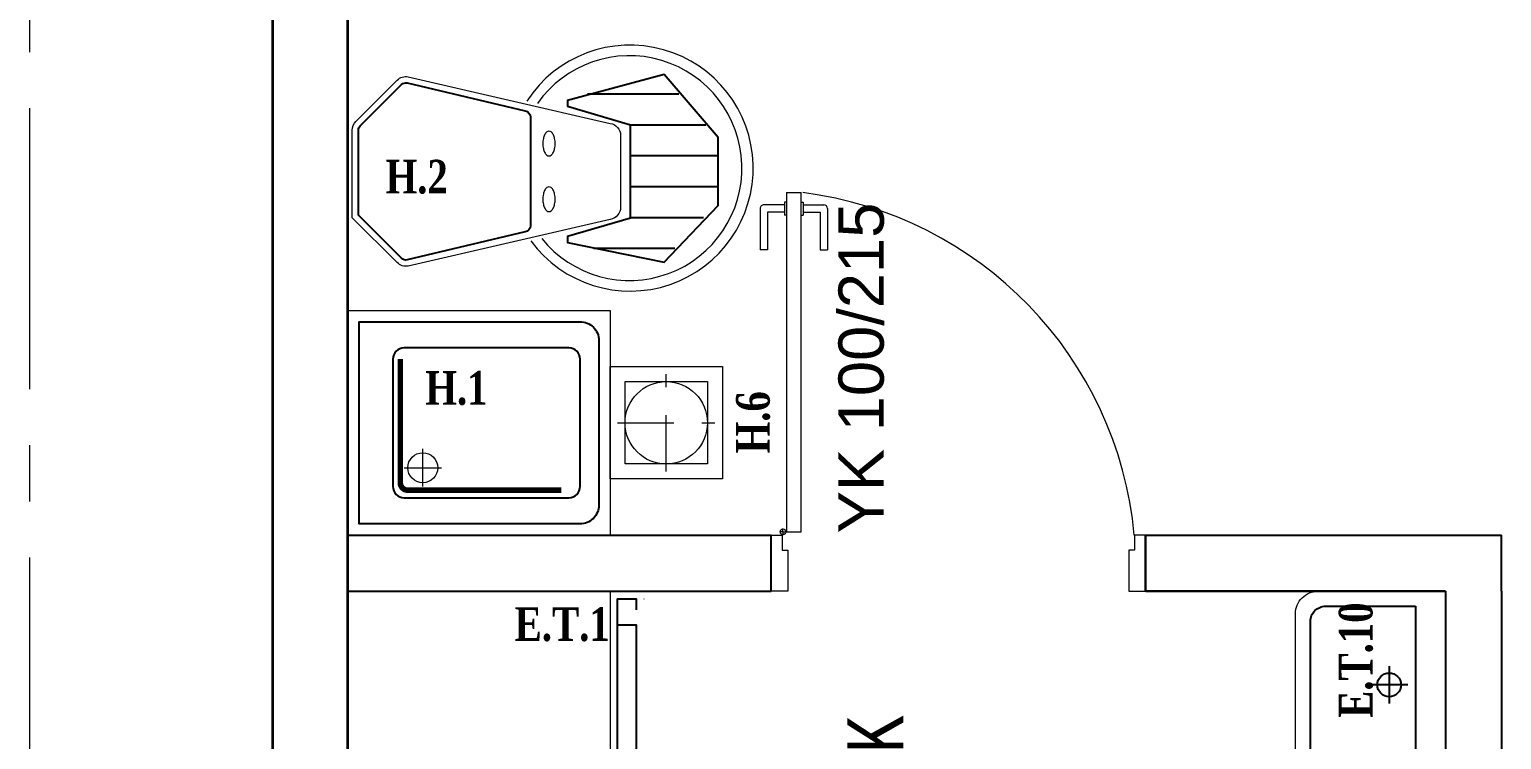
# Model space of a CAD drawing. Header units: millimetres. Extents: x 33350 to 35310, y -217097 to -211540.
# Drawn here: x 33568.5 to 33961.5, y -214308.7 to -214119 of the extents above; entities that cross this region are included whole.
import ezdxf
from ezdxf.enums import TextEntityAlignment as Align

# ---------------------------------------------------------------- set-up
doc = ezdxf.new("R2010")
doc.units = ezdxf.units.MM
doc.header["$LTSCALE"] = 60
doc.header["$MEASUREMENT"] = 0
for name, pattern in [('CENTER', [2, 1.25, -0.25, 0.25, -0.25]), ('DASHED2', [0.375, 0.25, -0.125]), ('DOT', [6.35, 0, -6.35])]:
    doc.linetypes.add(name, pattern=pattern)
for name, color, linetype, lineweight in [('-DWG_ANA', 7, 'Continuous', 0), ('-DWG_DETAY1', 7, 'Continuous', 25), ('-DWG_DETAY2', 7, 'Continuous', 15), ('-DWG_DETAY4', 7, 'DOT', 18), ('_AR TEFRİS_Pen_No__116', 121, 'Continuous', 13), ('M-DU-01', 134, 'Continuous', 35), ('M-SB-AKS-02', 15, 'CENTER', 18), ('M-SB-YZ-01', 255, 'Continuous', 20), ('NO', 7, 'Continuous', 0), ('PLAN', 253, 'Continuous', 0), ('yerizg-a', 7, 'Continuous', 15), ('yerizg-b', 7, 'Continuous', 9)]:
    doc.layers.add(name, color=color, linetype=linetype, lineweight=lineweight)
for name, color, linetype in [('BL-E', 32, 'Continuous'), ('BL-H', 210, 'Continuous'), ('BL-S', 42, 'Continuous'), ('TEFRIŞ', 223, 'Continuous'), ('YRNO', 7, 'Continuous')]:
    doc.layers.add(name, color=color, linetype=linetype)
doc.styles.add('antet', font='monos.ttf', dxfattribs={"width": 0.8})
doc.styles.add('GENERATED_STYLE_3', font='arial.ttf')
doc.styles.add('ROMANS', font='ROMANSTW.SHX', dxfattribs={"width": 0.8})
doc.styles.add('TROMANS', font='ROMANSTW.SHX', dxfattribs={"width": 0.8})

# ---------------------------------------------------------------- blocks, each defined once
blk = doc.blocks.new('Y-SIFON')
at = {"layer": 'yerizg-a', "color": 0, "linetype": 'Continuous'}
blk.add_circle((0, 0), 11, dxfattribs=at)
at = {"layer": 'yerizg-b', "color": 0, "linetype": 'DASHED2'}
for points in [[(0, 13), (0, -13)], [(-13, 0), (13, 0)]]:
    blk.add_lwpolyline(points, dxfattribs=at)
blk = doc.blocks.new('1bs-yk33a')
at = {"layer": 'yerizg-a', "color": 0}
blk.add_lwpolyline([(0, 0), (30, 0), (30, -30), (0, -30)], close=True, dxfattribs=at)
at = {"layer": 'yerizg-b', "color": 0}
blk.add_lwpolyline([(4, -4), (26, -4), (26, -26), (4, -26)], close=True, dxfattribs=at)
at = {"layer": 'PLAN', "color": 0, "linetype": 'Continuous'}
blk.add_blockref('Y-SIFON', (15, -15), dxfattribs=at)
at = {"layer": 'YRNO', "linetype": 'Continuous', "style": 'ROMANS', "width": 0.8}
blk.add_attdef('YRNO', text='', height=10, dxfattribs=at).set_placement((16, -40), align=Align.MIDDLE)
blk = doc.blocks.new('E1N060')
at = {"layer": '-DWG_ANA', "color": 0}
blk.add_lwpolyline([(0, -70), (0, 0), (60, 0), (60, -70)], close=True, dxfattribs=at)
at = {"layer": '-DWG_DETAY1', "color": 0}
for points in [[(3, -62), (3, -3), (57, -3), (57, -62, -0.414214), (52, -67), (8, -67, -0.414214)], [(10, -15), (10, -59, 0.414214), (13, -62), (47, -62, 0.414214), (50, -59), (50, -15, 0.414214), (47, -12), (13, -12, 0.414214)]]:
    blk.add_lwpolyline(points, format="xyb", close=True, dxfattribs=at)
at = {"layer": '-DWG_DETAY2', "color": 0, "const_width": 1.5}
blk.add_lwpolyline([(12, -57), (12, -16, -0.414214), (14, -14), (47, -14)], format="xyb", dxfattribs=at)
at = {"layer": '-DWG_DETAY2', "color": 0}
for points in [[(18, -15), (18, -25)], [(13, -20), (23, -20)]]:
    blk.add_lwpolyline(points, dxfattribs=at)
blk.add_circle((18, -20), 4, dxfattribs=at)
at = {"layer": 'NO', "linetype": 'Continuous', "style": 'ROMANS', "width": 0.8}
blk.add_attdef('NO', text='', height=10, dxfattribs=at).set_placement((36, -49), align=Align.MIDDLE)
blk = doc.blocks.new('1DR-ISM75')
at = {"layer": '-DWG_ANA', "color": 0}
for points in [[(-12.1, 0), (11.28, 0, -0.198912), (13.62, -0.97), (24.65, -12, -0.242213), (25.57, -14.88), (13.11, -68.84, -0.366629), (9.85, -71.6), (-9.3, -71.6, -0.366629), (-12.56, -68.84), (-25.02, -14.88, -0.242213), (-24.1, -12), (-12.1, 0)], [(-18.27, -47.65, 3.20762), (19.06, -46.6, 3.027737)]]:
    blk.add_lwpolyline(points, format="xyb", dxfattribs=at)
at = {"layer": '-DWG_DETAY1', "color": 0}
blk.add_lwpolyline([(-11.42, -1.65), (11.28, -1.65, -0.198912), (12.45, -2.13), (23.48, -13.17, -0.242213), (23.94, -14.6), (16.43, -46.17, -0.366629), (14.8, -47.55), (-14.25, -47.55, -0.366629), (-15.88, -46.17), (-23.39, -14.6, -0.242213), (-22.93, -13.17)], format="xyb", close=True, dxfattribs=at)
for points in [[(-17.05, -57.45), (-18.7, -57.45), (-23.95, -83.25), (-8.8, -97.7), (9.35, -97.7), (26.15, -83.25), (19.25, -57.45), (17.6, -57.45)], [(-17.05, -57.45), (-12.1, -74.25), (12.65, -74.25), (17.6, -57.45)], [(20.9, -87.19), (20.9, -62.75)], [(-20.35, -86.05), (-20.35, -64.41)], [(-12.1, -93.75), (-12.1, -74.25)], [(-3.85, -97.7), (-3.85, -74.25)], [(4.4, -97.7), (4.4, -74.25)], [(12.65, -94.4), (12.65, -74.25)]]:
    blk.add_lwpolyline(points, dxfattribs=at)
at = {"layer": '-DWG_DETAY2', "color": 0}
blk.add_lwpolyline([(-17.61, -50.56, 2.997575), (18.42, -49.43)], format="xyb", dxfattribs=at)
for points in [[(-7.15, -50.85, 0.051099), (-8.48, -50.99, 0.064948), (-9.48, -51.33, 0.104203), (-10.25, -51.94, 0.174705), (-10.45, -52.5, 0.174705), (-10.25, -53.06, 0.104203), (-9.48, -53.67, 0.064948), (-8.48, -54.01, 0.051099), (-7.15, -54.15, 0.051099), (-5.82, -54.01, 0.064948), (-4.82, -53.67, 0.104203), (-4.05, -53.06, 0.174705), (-3.85, -52.5, 0.174705), (-4.05, -51.94, 0.104203), (-4.82, -51.33, 0.064948), (-5.82, -50.99, 0.051099)], [(7.7, -50.85, 0.051099), (6.37, -50.99, 0.064948), (5.37, -51.33, 0.104203), (4.6, -51.94, 0.174705), (4.4, -52.5, 0.174705), (4.6, -53.06, 0.104203), (5.37, -53.67, 0.064948), (6.37, -54.01, 0.051099), (7.7, -54.15, 0.051099), (9.03, -54.01, 0.064948), (10.03, -53.67, 0.104203), (10.8, -53.06, 0.174705), (11, -52.5, 0.174705), (10.8, -51.94, 0.104203), (10.03, -51.33, 0.064948), (9.03, -50.99, 0.051099)]]:
    blk.add_lwpolyline(points, format="xyb", close=True, dxfattribs=at)
at = {"layer": 'NO', "linetype": 'Continuous', "style": 'ROMANS', "width": 0.8}
blk.add_attdef('NO', text='', height=9, dxfattribs=at).set_placement((0.9, -10.42), align=Align.MIDDLE)
blk = doc.blocks.new('1fr-vn7r')
at = {"layer": '-DWG_ANA', "color": 0}
blk.add_lwpolyline([(0, 0), (0, -70), (70, -70), (70, 0)], close=True, dxfattribs=at)
at = {"layer": '-DWG_DETAY1', "color": 0}
blk.add_lwpolyline([(9, -72), (2, -72), (2, -77), (5, -77)], dxfattribs=at)
blk.add_lwpolyline([(68, -72), (9, -72), (9, -77), (68, -77)], close=True, dxfattribs=at)
at = {"layer": '-DWG_DETAY4', "color": 0}
blk.add_lwpolyline([(68, -79), (68, -143, -0.405364), (2.03, -79, -0.414214)], format="xyb", dxfattribs=at)
at = {"layer": 'NO', "linetype": 'Continuous', "style": 'ROMANS', "width": 0.8}
blk.add_attdef('NO', text='', height=10, dxfattribs=at).set_placement((48, -90), align=Align.MIDDLE)
blk = doc.blocks.new('EEN100')
at = {"layer": '-DWG_ANA', "color": 0}
blk.add_lwpolyline([(0, 0), (50, 0), (50, -34, -0.414214), (44, -40), (6, -40, -0.414214), (0, -34)], format="xyb", close=True, dxfattribs=at)
at = {"layer": '-DWG_DETAY1', "color": 0}
blk.add_lwpolyline([(4, -8), (46, -8), (46, -32, -0.414214), (42, -36), (8, -36, -0.414214), (4, -32)], format="xyb", close=True, dxfattribs=at)
for points in [[(25, -10), (25, -20)], [(20, -15), (30, -15)]]:
    blk.add_lwpolyline(points, dxfattribs=at)
blk.add_circle((25, -15), 3.16, dxfattribs=at)
at = {"layer": 'NO', "linetype": 'Continuous', "style": 'ROMANS', "width": 0.8}
blk.add_attdef('NO', text='', height=10, dxfattribs=at).set_placement((24.5, -50), align=Align.MIDDLE)
blk = doc.blocks.new('K110')
at = {"layer": '_AR TEFRİS_Pen_No__116', "color": 252, "linetype": 'Continuous'}
for p, q in [((69468.31, 42945.3), (69463.81, 42945.3)), ((69468.31, 42934.3), (69468.31, 42945.3)), ((69559.31, 42945.3), (69563.81, 42945.3)), ((69559.31, 42934.3), (69559.31, 42945.3)), ((69563.81, 42930.3), (69563.81, 42945.3)), ((69563.81, 42945.3), (69563.81, 42934.05)), ((69466.81, 42930.3), (69466.81, 42934.3)), ((69466.81, 42934.3), (69468.31, 42934.3)), ((69560.81, 42934.3), (69559.31, 42934.3)), ((69560.81, 42930.3), (69560.81, 42934.3)), ((69463.81, 42930.3), (69466.81, 42930.3)), ((69555.73, 42929.38), (69555.73, 42838.82)), ((69559.73, 42929.38), (69555.73, 42929.38)), ((69559.73, 42838.82), (69559.73, 42929.38)), ((69560.63, 42929.4), (69559.75, 42929.4)), ((69560.63, 42929.4), (69560.63, 42930.3)), ((69560.63, 42929.4), (69561.51, 42929.4)), ((69560.63, 42929.4), (69560.63, 42928.5)), ((69563.81, 42930.3), (69560.81, 42930.3)), ((69550.73, 42854.07), (69548.73, 42854.07)), ((69548.73, 42843.07), (69548.73, 42854.07)), ((69550.73, 42844.07), (69550.73, 42854.07)), ((69564.73, 42854.07), (69566.73, 42854.07)), ((69564.73, 42844.07), (69564.73, 42854.07)), ((69566.73, 42843.07), (69566.73, 42854.07)), ((69555.23, 42844.07), (69550.73, 42844.07)), ((69555.73, 42844.82), (69555.23, 42844.82)), ((69555.23, 42841.32), (69555.23, 42844.82)), ((69559.73, 42844.82), (69560.23, 42844.82)), ((69560.23, 42841.32), (69560.23, 42844.82)), ((69560.23, 42844.07), (69564.73, 42844.07)), ((69555.23, 42842.07), (69549.73, 42842.07)), ((69555.73, 42841.32), (69555.23, 42841.32)), ((69559.73, 42841.32), (69560.23, 42841.32)), ((69560.23, 42842.07), (69565.73, 42842.07)), ((69559.73, 42838.82), (69555.73, 42838.82))]:
    blk.add_line(p, q, dxfattribs=at)
blk.add_circle((69560.63, 42929.4), 0.75, dxfattribs=at)
for centre, radius, start, end in [((69568, 42939.62), 101.59, 185.2675, 262.8455), ((69549.73, 42843.07), 1, 180, 270), ((69565.73, 42843.07), 1, 270, 0)]:
    blk.add_arc(centre, radius, start, end, dxfattribs=at)
at = {"layer": 'BL-S'}
blk.add_line((69463.81, 42945.3), (69463.81, 42930.3), dxfattribs=at)
at = {"layer": '_AR TEFRİS_Pen_No__116', "color": 252, "linetype": 'Continuous', "insert": (69545.82, 42841.49), "char_height": 12.096, "attachment_point": 3, "rotation": 270, "style": 'GENERATED_STYLE_3'}
blk.add_mtext('\\A1;{\\fArial TUR|b0|i0|c162|p34;YK 100/215}', dxfattribs=at)

msp = doc.modelspace()

# ---------------------------------------------------------------- linework, layer by layer
at = {"layer": 'M-DU-01'}
for points in [[(33633.51, -214764.09), (33633.51, -213924.09)], [(33653.51, -214764.09), (33653.51, -213924.09)]]:
    msp.add_lwpolyline(points, dxfattribs=at)
at = {"layer": 'M-SB-AKS-02'}
msp.add_line((33568.51, -211620.09), (33568.51, -217013.55), dxfattribs=at)
at = {"layer": 'TEFRIŞ'}
for p, q in [((33653.51, -214254.09), (33766.49, -214254.09)), ((33766.49, -214269.09), (33766.49, -214254.09)), ((33866.49, -214269.09), (33866.49, -214254.09)), ((33866.49, -214254.09), (33961.49, -214254.09)), ((33961.49, -214269.09), (33961.49, -214254.09)), ((33653.51, -214269.09), (33766.49, -214269.09)), ((33946.49, -214269.09), (33866.49, -214269.09)), ((33866.49, -214269.09), (33946.49, -214269.09)), ((33946.49, -214269.09), (33946.49, -214604.09)), ((33961.49, -214269.09), (33961.49, -214604.09))]:
    msp.add_line(p, q, dxfattribs=at)

# ---------------------------------------------------------------- block references
at = {"layer": 'BL-E', "linetype": 'Continuous', "xscale": -1, "rotation": 90}
msp.add_blockref('1fr-vn7r', (33653.51, -214269.09), dxfattribs=at)
at = {"layer": 'BL-E', "linetype": 'Continuous', "rotation": 270}
msp.add_blockref('EEN100', (33946.49, -214269.09), dxfattribs=at)
at = {"layer": 'BL-H', "linetype": 'Continuous'}
for name, p, rotation in [('1DR-ISM75', (33654.7, -214157.22), 89.99999999999999), ('E1N060', (33653.51, -214254.09), 90), ('1bs-yk33a', (33723.51, -214239.09), 90)]:
    msp.add_blockref(name, p, dxfattribs=dict(at, rotation=rotation))
at = {"layer": 'BL-S', "rotation": 180}
msp.add_blockref('K110', (103330.29, -171323.8), dxfattribs=at)

# ---------------------------------------------------------------- texts
at = {"layer": 'M-SB-YZ-01', "color": 5, "style": 'antet', "width": 0.8}
msp.add_text('ET&TAVUK HAZIRLIK', height=15, rotation=90, dxfattribs=at).set_placement((33801.82, -214475.09))
at = {"layer": 'TEFRIŞ', "char_height": 9, "attachment_point": 1, "style": 'TROMANS'}
for s, insert in [('{\\fCentury|b1|i0|c162|p18;\\C7;H.2}', (33663.57, -214153.84)), ('{\\fCentury|b1|i0|c162|p18;\\C7;H.1}', (33674.18, -214210.28)), ('{\\fCentury|b1|i0|c162|p18;\\C7;E.T.1}', (33698.04, -214273.35))]:
    msp.add_mtext_dynamic_manual_height_columns(s, width=46.9037, gutter_width=1103.38, heights=[0], dxfattribs=dict(at, insert=insert))
at = {"layer": 'TEFRIŞ', "char_height": 9, "attachment_point": 1, "rotation": 90, "style": 'TROMANS'}
for s, insert in [('{\\fCentury|b1|i0|c162|p18;\\C7;H.6}', (33757.12, -214232.27)), ('{\\fCentury|b1|i0|c162|p18;\\C7;E.T.10}', (33918.04, -214302.9))]:
    msp.add_mtext_dynamic_manual_height_columns(s, width=46.9037, gutter_width=1103.38, heights=[0], dxfattribs=dict(at, insert=insert))

doc.saveas('drawing.dxf')
